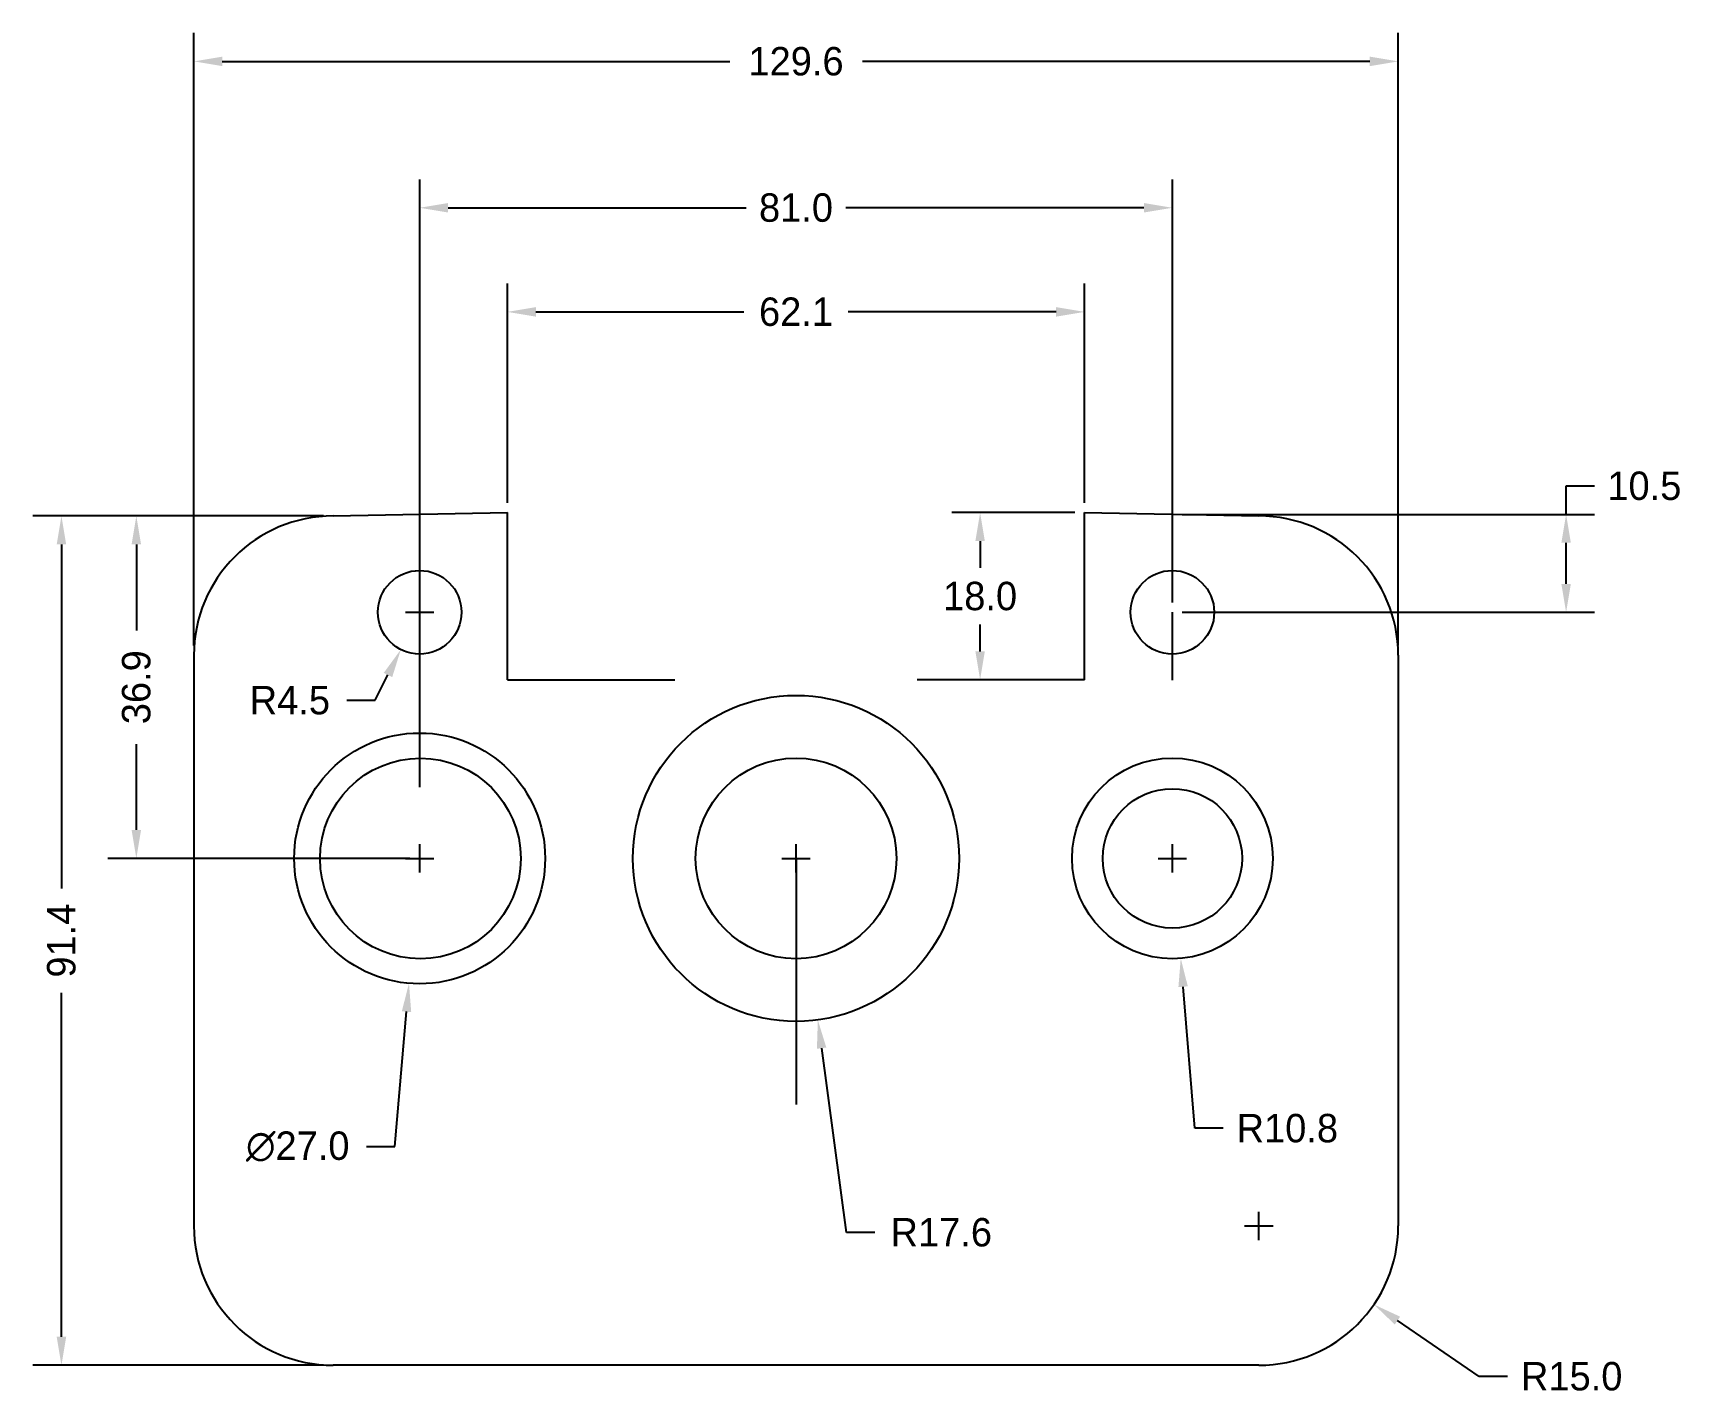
# Model space of a CAD drawing. Header units: millimetres. Extents: x 28 to 205, y 2 to 148.
import ezdxf

# ---------------------------------------------------------------- set-up
doc = ezdxf.new("R2010")
doc.units = ezdxf.units.MM
doc.header["$MEASUREMENT"] = 0
doc.dimstyles.new('my cad style', dxfattribs={"dimscale": 17, "dimtxt": 0.18, "dimasz": 0.18, "dimexe": 0.18, "dimexo": 0.0625, "dimgap": 0.09, "dimtad": 0, "dimtih": 1, "dimtoh": 1, "dimdec": 1, "dimzin": 0, "dimdsep": 46, "dimtxsty": 'Standard', "dimcen": 0.09, "dimadec": 0, "dimazin": 0, "dimtfac": 1, "dimtdec": 1, "dimtofl": 0, "dimtmove": 0, "dimatfit": 3, "dimfxl": 1, "dimtolj": 1, "dimtzin": 0, "dimarcsym": 0})

# ---------------------------------------------------------------- blocks, each defined once
blk = doc.blocks.new('*D8')
at = {"color": 0, "lineweight": -2}
for p, q in [((58.86, 96.23), (27.61, 96.23)), ((30.67, 93.17), (30.67, 56.12)), ((30.67, 7.85), (30.67, 44.9)), ((58.86, 4.79), (27.61, 4.79))]:
    blk.add_line(p, q, dxfattribs=at)
at = {"color": 0}
for points in [[(30.16, 93.17), (31.18, 93.17), (30.67, 96.23)], [(30.16, 7.85), (31.18, 7.85), (30.67, 4.79)]]:
    blk.add_solid(points, dxfattribs=at)
at = {"layer": 'Defpoints', "color": 0}
for p in [(59.92, 96.23), (30.67, 4.79), (59.92, 4.79)]:
    blk.add_point(p, dxfattribs=at)
at = {"color": 0, "insert": (30.67, 50.51), "char_height": 3.06, "attachment_point": 5, "rotation": 90}
blk.add_mtext('\\A1;91.4', dxfattribs=at)
blk = doc.blocks.new('*D9')
at = {"color": 0, "lineweight": -2}
for p, q in [((57.8, 96.23), (35.67, 96.23)), ((38.73, 93.17), (38.73, 83.91)), ((38.73, 62.42), (38.73, 71.67)), ((68.16, 59.36), (35.67, 59.36))]:
    blk.add_line(p, q, dxfattribs=at)
at = {"color": 0}
for points in [[(38.22, 93.17), (39.24, 93.17), (38.73, 96.23)], [(38.22, 62.42), (39.24, 62.42), (38.73, 59.36)]]:
    blk.add_solid(points, dxfattribs=at)
at = {"layer": 'Defpoints', "color": 0}
for p in [(58.86, 96.23), (38.73, 59.36), (69.22, 59.36)]:
    blk.add_point(p, dxfattribs=at)
at = {"color": 0, "insert": (38.73, 77.79), "char_height": 3.06, "attachment_point": 5, "rotation": 90}
blk.add_mtext('\\A1;36.9', dxfattribs=at)
blk = doc.blocks.new('*D10')
at = {"color": 0, "lineweight": -2}
for p, q in [((44.92, 82.29), (44.92, 148.23)), ((174.52, 82.29), (174.52, 148.23)), ((47.98, 145.17), (102.58, 145.17)), ((171.46, 145.17), (116.86, 145.17))]:
    blk.add_line(p, q, dxfattribs=at)
at = {"color": 0}
for points in [[(47.98, 145.68), (47.98, 144.66), (44.92, 145.17)], [(171.46, 145.68), (171.46, 144.66), (174.52, 145.17)]]:
    blk.add_solid(points, dxfattribs=at)
at = {"layer": 'Defpoints', "color": 0}
for p in [(174.52, 145.17), (44.92, 81.23), (174.52, 81.23)]:
    blk.add_point(p, dxfattribs=at)
at = {"color": 0, "insert": (109.72, 145.17), "char_height": 3.06, "attachment_point": 5}
blk.add_mtext('\\A1;129.6', dxfattribs=at)
blk = doc.blocks.new('*D11')
at = {"color": 0, "lineweight": -2}
for p, q in [((69.22, 86.92), (69.22, 132.47)), ((150.22, 86.92), (150.22, 132.47)), ((72.28, 129.41), (104.37, 129.41)), ((147.16, 129.41), (115.08, 129.41))]:
    blk.add_line(p, q, dxfattribs=at)
at = {"color": 0}
for points in [[(72.28, 129.92), (72.28, 128.9), (69.22, 129.41)], [(147.16, 129.92), (147.16, 128.9), (150.22, 129.41)]]:
    blk.add_solid(points, dxfattribs=at)
at = {"layer": 'Defpoints', "color": 0}
for p in [(150.22, 129.41), (69.22, 85.86), (150.22, 85.86)]:
    blk.add_point(p, dxfattribs=at)
at = {"color": 0, "insert": (109.72, 129.41), "char_height": 3.06, "attachment_point": 5}
blk.add_mtext('\\A1;81.0', dxfattribs=at)
blk = doc.blocks.new('*D12')
at = {"color": 0, "lineweight": -2}
for p, q in [((78.67, 97.65), (78.67, 121.26)), ((140.77, 97.65), (140.77, 121.26)), ((81.73, 118.2), (104.11, 118.2)), ((137.71, 118.2), (115.33, 118.2))]:
    blk.add_line(p, q, dxfattribs=at)
at = {"color": 0}
for points in [[(81.73, 118.71), (81.73, 117.69), (78.67, 118.2)], [(137.71, 118.71), (137.71, 117.69), (140.77, 118.2)]]:
    blk.add_solid(points, dxfattribs=at)
at = {"layer": 'Defpoints', "color": 0}
for p in [(140.77, 118.2), (78.67, 96.59), (140.77, 96.59)]:
    blk.add_point(p, dxfattribs=at)
at = {"color": 0, "insert": (109.72, 118.2), "char_height": 3.06, "attachment_point": 5}
blk.add_mtext('\\A1;62.1', dxfattribs=at)
blk = doc.blocks.new('*D13')
at = {"color": 0, "lineweight": -2}
for p, q in [((139.71, 96.59), (126.47, 96.59)), ((129.53, 93.53), (129.53, 90.65)), ((129.53, 81.65), (129.53, 84.53)), ((139.71, 78.59), (126.47, 78.59))]:
    blk.add_line(p, q, dxfattribs=at)
at = {"color": 0}
for points in [[(129.02, 93.53), (130.04, 93.53), (129.53, 96.59)], [(129.02, 81.65), (130.04, 81.65), (129.53, 78.59)]]:
    blk.add_solid(points, dxfattribs=at)
at = {"layer": 'Defpoints', "color": 0}
for p in [(129.53, 96.59), (140.77, 96.59), (140.77, 78.59)]:
    blk.add_point(p, dxfattribs=at)
at = {"color": 0, "insert": (129.53, 87.59), "char_height": 3.06, "attachment_point": 5}
blk.add_mtext('\\A1;18.0', dxfattribs=at)
blk = doc.blocks.new('*D15')
at = {"color": 0, "lineweight": -2}
for p, q in [((192.59, 96.4), (192.59, 99.46)), ((192.59, 99.46), (195.65, 99.46)), ((151.29, 96.4), (195.65, 96.4)), ((192.59, 88.92), (192.59, 93.34)), ((151.29, 85.86), (195.65, 85.86))]:
    blk.add_line(p, q, dxfattribs=at)
at = {"color": 0}
for points in [[(192.08, 93.34), (193.1, 93.34), (192.59, 96.4)], [(192.08, 88.92), (193.1, 88.92), (192.59, 85.86)]]:
    blk.add_solid(points, dxfattribs=at)
at = {"layer": 'Defpoints', "color": 0}
for p in [(150.22, 96.4), (192.59, 96.4), (150.22, 85.86)]:
    blk.add_point(p, dxfattribs=at)
at = {"color": 0, "insert": (201.01, 99.46), "char_height": 3.06, "attachment_point": 5}
blk.add_mtext('\\A1;10.5', dxfattribs=at)
blk = doc.blocks.new('*D16')
at = {"color": 0, "lineweight": -2}
for p, q in [((69.22, 84.33), (69.22, 87.39)), ((67.69, 85.86), (70.75, 85.86)), ((64.43, 76.38), (65.81, 79.11)), ((61.37, 76.38), (64.43, 76.38))]:
    blk.add_line(p, q, dxfattribs=at)
at = {"color": 0}
blk.add_solid([(65.36, 79.34), (66.27, 78.88), (67.19, 81.84)], dxfattribs=at)
at = {"layer": 'Defpoints', "color": 0}
for p in [(69.22, 85.86), (67.19, 81.84)]:
    blk.add_point(p, dxfattribs=at)
at = {"color": 0, "insert": (55.25, 76.38), "char_height": 3.06, "attachment_point": 5}
blk.add_mtext('\\A1;R4.5', dxfattribs=at)
blk = doc.blocks.new('*D18')
at = {"color": 0, "lineweight": -2}
for p, q in [((109.72, 57.83), (109.72, 60.89)), ((108.19, 59.36), (111.25, 59.36)), ((115.15, 19.09), (112.48, 38.93)), ((118.21, 19.09), (115.15, 19.09))]:
    blk.add_line(p, q, dxfattribs=at)
at = {"color": 0}
blk.add_solid([(112.98, 39), (111.97, 38.86), (112.07, 41.96)], dxfattribs=at)
at = {"layer": 'Defpoints', "color": 0}
for p in [(109.72, 59.36), (112.07, 41.96)]:
    blk.add_point(p, dxfattribs=at)
at = {"color": 0, "insert": (125.35, 19.09), "char_height": 3.06, "attachment_point": 5}
blk.add_mtext('\\A1;R17.6', dxfattribs=at)
blk = doc.blocks.new('*D20')
at = {"color": 0, "lineweight": -2}
for p, q in [((150.22, 57.83), (150.22, 60.89)), ((148.69, 59.36), (151.75, 59.36)), ((152.64, 30.3), (151.37, 45.54)), ((155.7, 30.3), (152.64, 30.3))]:
    blk.add_line(p, q, dxfattribs=at)
at = {"color": 0}
blk.add_solid([(151.88, 45.59), (150.87, 45.5), (151.12, 48.59)], dxfattribs=at)
at = {"layer": 'Defpoints', "color": 0}
for p in [(150.22, 59.36), (151.12, 48.59)]:
    blk.add_point(p, dxfattribs=at)
at = {"color": 0, "insert": (162.59, 30.3), "char_height": 3.06, "attachment_point": 5}
blk.add_mtext('\\A1;R10.8', dxfattribs=at)
blk = doc.blocks.new('*D21')
at = {"color": 0, "lineweight": -2}
for p, q in [((159.52, 18.26), (159.52, 21.32)), ((157.99, 19.79), (161.05, 19.79)), ((183.24, 3.59), (174.44, 9.6)), ((186.3, 3.59), (183.24, 3.59))]:
    blk.add_line(p, q, dxfattribs=at)
at = {"color": 0}
blk.add_solid([(174.73, 10.02), (174.15, 9.18), (171.91, 11.33)], dxfattribs=at)
at = {"layer": 'Defpoints', "color": 0}
for p in [(159.52, 19.79), (171.91, 11.33)]:
    blk.add_point(p, dxfattribs=at)
at = {"color": 0, "insert": (193.19, 3.59), "char_height": 3.06, "attachment_point": 5}
blk.add_mtext('\\A1;R15.0', dxfattribs=at)
blk = doc.blocks.new('*D23')
at = {"color": 0, "lineweight": -2}
for p, q in [((69.22, 57.83), (69.22, 60.89)), ((67.69, 59.36), (70.75, 59.36)), ((66.55, 28.33), (67.8, 42.86)), ((63.49, 28.33), (66.55, 28.33))]:
    blk.add_line(p, q, dxfattribs=at)
at = {"color": 0}
blk.add_solid([(67.3, 42.9), (68.31, 42.81), (68.07, 45.91)], dxfattribs=at)
at = {"layer": 'Defpoints', "color": 0}
for p in [(70.38, 72.81), (68.07, 45.91)]:
    blk.add_point(p, dxfattribs=at)
at = {"color": 0, "insert": (56.1, 28.33), "char_height": 3.06, "attachment_point": 5}
blk.add_mtext('\\A1;∅27.0', dxfattribs=at)

msp = doc.modelspace()

# ---------------------------------------------------------------- linework, layer by layer
for p, q in [((59.92, 96.23), (78.67, 96.59)), ((59.92, 96.23), (78.67, 96.59)), ((78.67, 78.59), (78.67, 96.59)), ((140.77, 78.59), (140.77, 96.59)), ((140.77, 96.59), (159.52, 96.23)), ((69.22, 78.54), (69.22, 85.86)), ((150.22, 78.54), (150.22, 85.86)), ((44.92, 81.23), (44.92, 19.79)), ((174.52, 81.23), (174.52, 19.79)), ((69.22, 67.04), (69.22, 78.54)), ((78.67, 78.59), (80.47, 78.59)), ((78.67, 78.59), (80.47, 78.59)), ((78.67, 78.59), (96.67, 78.59)), ((140.77, 78.59), (122.77, 78.59)), ((109.72, 59.36), (109.72, 32.86)), ((159.52, 4.79), (59.92, 4.79))]:
    msp.add_line(p, q)
for centre, radius in [((69.22, 85.86), 4.5), ((150.22, 85.86), 4.5), ((109.72, 59.36), 17.55), ((69.22, 59.36), 13.5), ((69.3, 59.35), 10.8), ((109.72, 59.36), 10.8), ((150.22, 59.36), 10.8), ((150.22, 59.36), 7.5)]:
    msp.add_circle(centre, radius)
for centre, start, end in [((59.92, 81.23), 90, 180), ((159.52, 81.23), 0, 90), ((59.92, 19.79), 180, 270), ((159.52, 19.79), 270, 0)]:
    msp.add_arc(centre, 15, start, end)

# ---------------------------------------------------------------- dimensions: what is measured, and where the dimension line sits
for base, p1, p2, picture, middle in [((174.52, 145.17), (44.92, 81.23), (174.52, 81.23), '*D10', (109.72, 145.17)), ((150.22, 129.41), (69.22, 85.86), (150.22, 85.86), '*D11', (109.72, 129.41)), ((140.77, 118.2), (78.67, 96.59), (140.77, 96.59), '*D12', (109.72, 118.2))]:
    dim = msp.add_linear_dim(base=base, p1=p1, p2=p2, dimstyle='my cad style')
    dim.commit()
    dim.dimension.update_dxf_attribs({"geometry": picture, "text_midpoint": middle})
for base, p1, p2, picture, middle in [((192.59, 96.4), (150.22, 85.86), (150.22, 96.4), '*D15', (201.01, 99.46)), ((129.53, 96.59), (140.77, 78.59), (140.77, 96.59), '*D13', (129.53, 87.59))]:
    dim = msp.add_linear_dim(base=base, p1=p1, p2=p2, angle=90, dimstyle='my cad style')
    dim.commit()
    dim.dimension.update_dxf_attribs({"geometry": picture, "text_midpoint": middle})
for base, p1, p2, picture, middle in [((30.67, 4.79), (59.92, 96.23), (59.92, 4.79), '*D8', (30.67, 50.51)), ((38.73, 59.36), (58.86, 96.23), (69.22, 59.36), '*D9', (38.73, 77.79))]:
    dim = msp.add_linear_dim(base=base, p1=p1, p2=p2, angle=90, dimstyle='my cad style')
    dim.commit()
    dim.dimension.update_dxf_attribs({"geometry": picture, "text_midpoint": middle, "text_rotation": 90})
dim = msp.add_radius_dim(center=(69.22, 85.86), mpoint=(67.19, 81.84), dimstyle='my cad style')
dim.commit()
dim.dimension.update_dxf_attribs({"geometry": '*D16', "text_midpoint": (55.25, 76.38)})
dim = msp.add_diameter_dim_2p(p1=(70.38, 72.81), p2=(68.07, 45.91), dimstyle='my cad style')
dim.commit()
dim.dimension.update_dxf_attribs({"geometry": '*D23', "text_midpoint": (56.1, 28.33), "dimtype": 163})
for center, mpoint, picture, middle in [((109.72, 59.36), (112.07, 41.96), '*D18', (125.35, 19.09)), ((150.22, 59.36), (151.12, 48.59), '*D20', (162.59, 30.3)), ((159.52, 19.79), (171.91, 11.33), '*D21', (193.19, 3.59))]:
    dim = msp.add_radius_dim(center=center, mpoint=mpoint, dimstyle='my cad style')
    dim.commit()
    dim.dimension.update_dxf_attribs({"geometry": picture, "text_midpoint": middle, "dimtype": 164})

doc.saveas('drawing.dxf')
